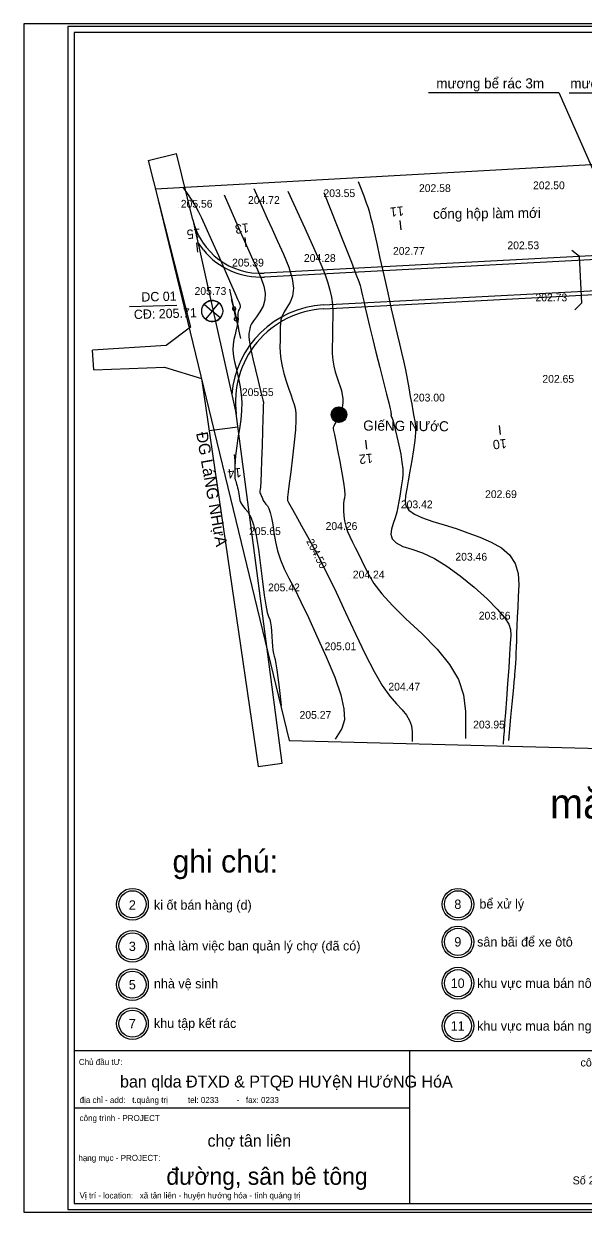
# Model space of a CAD drawing. Extents: x -31423 to 1909503, y -2344077 to 1640342.
# Drawn here: x -31423 to 41049, y -442281 to -289287 of the extents above; entities that cross this region are included whole.
import ezdxf

# ---------------------------------------------------------------- set-up
doc = ezdxf.new("R2010")
doc.units = 0
for name, color, linetype in [('Level 1', 7, 'Continuous'), ('Level 10', 7, 'Continuous'), ('Level 12', 7, 'Continuous'), ('Level 2', 7, 'Continuous'), ('Level 20', 7, 'Continuous'), ('Level 24', 7, 'Continuous'), ('Level 26', 7, 'Continuous'), ('Level 28', 7, 'Continuous'), ('Level 29', 7, 'Continuous'), ('Level 3', 7, 'Continuous'), ('Level 4', 7, 'Continuous'), ('Level 6', 7, 'Continuous'), ('Level 7', 7, 'Continuous')]:
    doc.layers.add(name, color=color, linetype=linetype)

# ---------------------------------------------------------------- blocks, each defined once
blk = doc.blocks.new('SC6460')
at = {"layer": 'Level 1'}
blk.add_line((0, 0), (0, 0), dxfattribs=at)
blk = doc.blocks.new('DINHPH')
at = {"layer": 'Level 29'}
for p, q in [((-122, 140), (14445, 7391)), ((0, 0), (14445, 7391)), ((5473, -1835), (13432, 7508)), ((13482, 7418), (5473, -1835)), ((14445, 7391), (5473, -1835)), ((30812, 7465), (30348, 5405)), ((30475, 5127), (30812, 7465)), ((6578, -1889), (7655, -1994)), ((6757, -1768), (7726, -1901)), ((7726, -1901), (16251, -670))]:
    blk.add_line(p, q, dxfattribs=at)
for centre, radius, start, end in [((33336, 6646), 3236, 117.66353, 202.55508), ((34045, 5393), 4675, 61.07737, 118.22784), ((35212, 7262), 2477, 323.5787, 63.79921), ((17278, 3541), 4878, 123.27546, 150.63772), ((3220, 1809), 11694, 3.46792, 29.1665), ((14780, 6929), 712, 353.3389, 104.49898), ((20776, 5065), 5581, 161.38652, 195.84537), ((20062, 3755), 3503, 134.85775, 197.8573), ((17845, 5927), 401, 67.40382, 129.21497), ((14391, 5478), 3700, 335.78035, 12.79639), ((22099, 3643), 3332, 130.2208, 173.32965), ((15898, 5763), 4615, 326.15303, 2.90144), ((20178, 5948), 332, 8.39353, 133.94282), ((25674, 4843), 2504, 132.05534, 219.26557), ((24136, 6471), 270, 34.66048, 121.01633), ((22859, 5656), 1785, 358.50996, 32.88035), ((28410, 4803), 2722, 125.06526, 214.33059), ((24321, 5340), 3197, 312.22686, 28.8053), ((26899, 6800), 237, 19.8485, 102.81341), ((30211, 4647), 1833, 131.22861, 213.24422), ((24492, 5809), 4516, 332.07091, 2.75646), ((34673, 5364), 4407, 169.10677, 208.91401), ((30946, 23038), 21587, 278.46999, 317.67018), ((16012, 4493), 3314, 154.25386, 239.56437), ((16244, 3837), 887, 199.42858, 314.65677), ((16532, 4517), 1354, 284.36245, 335.70744), ((16562, 6758), 4769, 280.65714, 311.62535), ((20071, 3889), 1289, 173.7531, 264.61445), ((19938, 5983), 3376, 270.20273, 308.08105), ((22947, 3783), 2004, 160.21169, 227.61672), ((22757, 4256), 1708, 100.80478, 173.10681), ((12729, 8010), 10406, 333.24115, 342.18809), ((21775, 5244), 956, 334.17522, 46.19584), ((25287, 4873), 2239, 226.14705, 301.88994), ((20670, 4893), 4037, 326.35159, 10.22134), ((27189, 4206), 1391, 222.39927, 338.38496), ((29633, 4573), 1333, 224.24358, 255.82115), ((28864, 4854), 1634, 285.71771, 9.61771), ((33639, 4957), 3307, 191.59058, 278.46999), ((33075, 6197), 3726, 232.67177, 298.54149), ((27986, 10945), 10562, 310.57451, 330.79302), ((36080, -157908), 158483, 85.08983, 100.33209), ((14559, 2002), 431, 238.41296, 329.55694), ((-23845, 169), 38809, 2.3847, 3.46792), ((17488, 2847), 778, 192.31936, 266.76285), ((22460, 4918), 2754, 251.7252, 304.78254)]:
    blk.add_arc(centre, radius, start, end, dxfattribs=at)
blk = doc.blocks.new('CONGHU')
at = {"layer": 'Level 29'}
for points in [[(-28, 48), (28, -48), (174, 345), (373, 605), (822, 1033), (1592, 1680), (1962, 1943), (2332, 2193), (2962, 2547), (3359, 2755), (3928, 3014)], [(12742, -3164), (13165, -2719), (15103, 554), (16086, 2448), (16325, 3381)], [(15965, 3616), (15872, 3494), (15289, -987)], [(20224, 3280), (19997, 2712), (19743, 1812), (19411, -1072)], [(20154, -1438), (20521, -1141), (21923, 564), (22981, 2385), (23598, 4108), (22806, 2084), (22413, 750), (22217, -738)], [(29039, 3686), (28823, 3061), (25982, -1317), (24259, -4330), (23859, -5152)], [(28194, 3633), (28660, 3963), (28779, 4016), (28860, 4032), (28923, 4023), (28991, 3988), (29036, 3944), (29072, 3868), (29079, 3813), (29072, 3757), (28984, 3527), (28705, 2879)], [(28213, 3648), (28688, 3948)], [(28624, 3908), (28774, 4003), (28856, 4013), (28905, 4008), (28932, 3993), (28984, 3957), (29022, 3920), (29045, 3881), (29060, 3808), (29056, 3767), (29053, 3736), (29037, 3681)], [(-133, 245), (-28, 48), (155, 456), (663, 948), (1599, 1740)], [(17736, 2698), (17520, -771)], [(13181, -2693), (12826, -3146), (12742, -3164), (12526, -3174), (12399, -3072), (12327, -3026), (12277, -2896)], [(15346, -546), (15337, -968), (15402, -1233), (15499, -1342), (15633, -1420), (15798, -1453), (15948, -1418), (16048, -1377), (16223, -1253)], [(17509, -835), (17614, -1093), (17734, -1216), (17938, -1274), (18083, -1293), (18205, -1218), (18620, -858)], [(17985, -1315), (18408, -1010), (18620, -858)], [(19452, -714), (19479, -1243), (19778, -1514), (19926, -1472), (20097, -1422), (20521, -1141)], [(23146, -1177), (23922, -577)], [(24078, -4703), (23932, -5031), (23886, -5165), (23896, -5208), (23924, -5330), (23993, -5433), (24055, -5465), (24079, -5474), (24280, -5532), (24345, -5536), (24419, -5536), (24512, -5527), (24595, -5513), (24689, -5485), (24883, -5420), (25026, -5364), (25100, -5299)], [(25028, -5368), (24547, -5565), (24184, -5538), (23905, -5315), (23935, -4996)], [(23920, -5155), (23943, -5295), (24005, -5374), (24044, -5426), (24198, -5509)], [(24476, -5509), (25028, -5368)], [(24799, -5427), (25013, -5345), (25191, -5197), (25503, -4916), (25792, -4657)]]:
    blk.add_lwpolyline(points, dxfattribs=at)
for centre, radius, start, end in [((67683, -47864), 59862, 113.5869, 125.73451), ((8307, -7779), 11646, 112.16, 136.4447), ((8426, -5296), 9449, 94.89267, 118.52355), ((7870, 447), 3680, 54.63769, 93.88478), ((6771, -922), 5433, 4.59029, 53.53827), ((16105, 3439), 227, 345.38597, 128.29752), ((18014, 2723), 279, 48.70996, 185.24814), ((20456, 3107), 289, 310.43458, 143.30406), ((46795, -19512), 29693, 128.74128, 140.38071), ((28860, 3813), 219, 324.61395, 141.91267), ((11786, 3509), 6510, 311.45107, 344.65039), ((15878, 2626), 2341, 338.97858, 7.53618), ((8165, 7213), 13207, 322.33122, 340.88064), ((62392, -44616), 54190, 123.19872, 133.59189), ((-32216, -3357), 44495, 0.5939, 3.69918), ((12619, -2840), 347, 189.40815, 290.74695), ((15773, -1008), 484, 177.52271, 311.69046), ((17944, -879), 437, 165.68929, 275.41487), ((19827, -1164), 426, 167.50731, 320.02147), ((22793, -720), 577, 181.80763, 307.66882), ((24290, -5119), 432, 184.42537, 295.47631)]:
    blk.add_arc(centre, radius, start, end, dxfattribs=at)
blk = doc.blocks.new('QUOCDU')
at = {"layer": 'Level 29'}
blk.add_open_spline([(0, 0), (2249, 2648), (5021, 5912), (7596, 15529), (3702, 5530), (7777, -265), (13119, 6355), (11181, 14610), (6840, 8566), (6833, 4208), (11815, 1361), (14613, 7070), (15371, 16951), (11934, -2855), (15026, 8669), (19646, 15390), (19368, 6991), (12854, 1231), (20976, 7035), (23060, 17148), (19748, 7551), (20671, 1274), (24839, 6680), (26672, 19866), (22370, -4179), (29568, 20196), (29043, 9632), (26470, 358), (34189, 22944), (26458, -1831), (34784, 8444), (36638, 17905), (29463, 9455), (33342, -3326), (40471, 8990), (46097, 18710)], degree=3, dxfattribs=at)
blk = doc.blocks.new('KTC')
at = {"layer": 'Level 1'}
for p, q in [((419299, 296306), (11065, 296306)), ((11065, 296306), (11065, 677)), ((417756, 294763), (12608, 294763)), ((12608, 294763), (12608, 2220)), ((417756, 2220), (417756, 294763)), ((419299, 677), (419299, 296306)), ((12608, 40383), (417756, 40383)), ((96447, 40383), (96447, 2220)), ((205468, 40383), (205468, 2220)), ((205468, 40383), (205468, 2220)), ((363331, 40383), (363331, 2220)), ((363331, 40377), (417756, 40377)), ((363331, 40377), (417756, 40377)), ((363331, 30842), (205468, 30842)), ((258089, 2220), (258089, 30842)), ((363331, 30842), (417756, 30842)), ((400528, 2220), (400528, 30842)), ((12608, 26072), (96447, 26072)), ((363331, 23687), (417756, 23687)), ((417756, 16531), (258089, 16531)), ((310710, 2220), (310710, 16531)), ((363331, 9375), (417756, 9375)), ((11065, 677), (419299, 677)), ((12608, 2220), (417756, 2220))]:
    blk.add_line(p, q, dxfattribs=at)
at = {"layer": 'Level 2'}
for p, q in [((0, 296983), (0, 0)), ((419975, 296983), (0, 296983)), ((419975, 296983), (419975, 0)), ((0, 0), (419975, 0))]:
    blk.add_line(p, q, dxfattribs=at)
at = {"layer": 'Level 1'}
blk.add_blockref('SC6460', (310710, 30842), dxfattribs=at)
at = {"layer": 'Level 29'}
for name, p in [('DINHPH', (305536, 18818)), ('CONGHU', (321550, 8562))]:
    blk.add_blockref(name, p, dxfattribs=at)
at = {"layer": 'Level 29', "xscale": 0.75, "yscale": 0.75}
blk.add_blockref('QUOCDU', (277693, 2857), dxfattribs=at)
at = {"layer": 'Level 26'}
for s, height, p in [('công ty CP tư vấn & kiểm định xây dựng ', 2000, (139239, 36420)), ('tên bản vẽ - DRAWING NAME', 1500, (207516, 37054)), ('Chủ đầu tƯ:             ', 1500, (13778, 36784)), ('hstkBVTC', 3000, (381178, 34617)), ('ban qlda ĐTXD & PTQĐ HUYệN HƯớNG HóA', 3000, (24083, 31166)), ('địa chỉ - add:   t.quảng trị         tel: 0233        -   fax: 0233                    ', 1500, (13967, 27293)), ('delta - vina', 4290.86, (155076, 23759)), ('giám đốc - director', 1500, (207516, 27697)), ('chủ trì - primary architect', 1500, (260137, 27697)), ('ngày vẽ - DATE', 2000, (364655, 26616)), ('2020', 2000, (404235, 26462)), ('công trình - PROJECT', 1500, (13967, 22777)), ('ngày giao - ISSUE DATE ', 2000, (364592, 19082)), ('chợ tân liên', 3000, (45967, 16387)), ('KTS. trần đình phong', 2000, (260197, 17827)), ('thiết kế/vẽ - DESIGN DEVELOPMENT/cad', 1500, (259350, 13827)), ('quản lý kỹ thuật - checked by :', 1500, (311971, 13827)), ('hạng mục - PROJECT:', 1500, (13653, 12837)), ('địa chỉ - add:', 2000, (160663, 11064)), ('tỷ lệ - SCALE', 2000, (364592, 12150)), ('1/...', 2000, (404235, 12150)), ('Số 250/2 -  hùng vương - đông hà - quảng trị', 2000, (137272, 6951)), ('kts. nguyễn quốc dũng', 2000, (259350, 3675)), ('bản vẽ số - DRAWING No.  ', 2000, (364592, 4643)), ('Vị trí - location:   xã tân liên - huyện hướng hóa - tỉnh quảng trị', 1500, (13967, 3441)), ('tel:  0233.567888  -   fax: 0233.567889', 2000, (146222, 3441)), ('ths. ks. phạm xuân nhật', 2000, (207516, 3675)), ('kts. hồ công huy', 2000, (312034, 3675))]:
    blk.add_text(s, height=height, dxfattribs=at).set_placement(p)
blk = doc.blocks.new('MCD')
at = {"layer": 'Level 7'}
for points in [[(-9, 1.2), (0, 0), (1.2, 9)], [(9, -1.2), (0, 0), (-1.2, -9)]]:
    blk.add_lwpolyline(points, dxfattribs=at)
blk.add_circle((0, 0), 9.06, dxfattribs=at)
for start, end in [(82.3392, 172.3392), (262.3392, 352.3392)]:
    blk.add_arc((0, 0), 9.06, start, end, dxfattribs=at)
blk = doc.blocks.new('DIEN_L')
at = {"layer": 'Level 7'}
for p, q in [((-19.5, 3.5), (-25.4, 4.5)), ((0, 0), (-19.5, 3.5)), ((0, 0), (19.5, -3.5)), ((19.5, -3.5), (25.4, -4.5))]:
    blk.add_line(p, q, dxfattribs=at)
for start, end in [(169.9331, 349.9331), (349.9331, 169.9331)]:
    blk.add_arc((0, 0), 2.28, start, end, dxfattribs=at)

msp = doc.modelspace()

# ---------------------------------------------------------------- linework, layer by layer
at = {"layer": 'Level 1'}
for p, q in [((-8275, -318407), (-9014, -317397)), ((8192, -339542), (9127, -338607)), ((8196, -339715), (9300, -338611)), ((8224, -339864), (9448, -338639)), ((8229, -339329), (8913, -338644)), ((8269, -339995), (9580, -338684)), ((8328, -340113), (9698, -338744)), ((8400, -340218), (9803, -338815)), ((8483, -340312), (9897, -338898)), ((8576, -340395), (9980, -338992)), ((8682, -340466), (10051, -339097)), ((8799, -340526), (10110, -339215)), ((8931, -340571), (10156, -339346)), ((9080, -340599), (10184, -339495)), ((9252, -340603), (10188, -339668)), ((9466, -340566), (10151, -339881))]:
    msp.add_line(p, q, dxfattribs=at)
for points in [[(-15401, -306868), (-11751, -305975)], [(-9654, -314542), (-11751, -305975)], [(-15401, -306868), (-9929, -328334), (-13070, -330706), (-22568, -331321)], [(149649, -313447), (-437, -321390)], [(-9654, -314542), (-4043, -339543)], [(149675, -313946), (-410, -321890)], [(40167, -319241), (39188, -318472)], [(40484, -325233), (40167, -319241)], [(7193, -325490), (56293, -322891)], [(7219, -325989), (56652, -323373)], [(40484, -325233), (39592, -326101)], [(-22406, -333819), (-22568, -331321)], [(-22406, -333819), (-13281, -333502), (-8523, -334939), (-1232, -384890)], [(1891, -384478), (-4183, -338485)], [(-7542, -341661), (-3828, -341171)], [(-1232, -384890), (1891, -384478)]]:
    msp.add_lwpolyline(points, dxfattribs=at)
msp.add_circle((9190, -339605), 1000, dxfattribs=at)
for centre, radius, start, end in [((-912, -312403), 9000, 193.74888, 273.0296), ((-912, -312403), 9500, 219.19726, 273.0296), ((7853, -337972), 12500, 93.0296, 175.62112), ((7853, -337972), 12000, 93.0296, 187.52286)]:
    msp.add_arc(centre, radius, start, end, dxfattribs=at)
at = {"layer": 'Level 12'}
for p, q in [((17036, -314630), (17167, -315822)), ((-9157, -317493), (-9027, -318686)), ((-2935, -316813), (-2804, -318006)), ((30018, -342182), (29887, -340989)), ((12781, -344067), (12650, -342874)), ((-4158, -345919), (-4289, -344726))]:
    msp.add_line(p, q, dxfattribs=at)
at = {"layer": 'Level 2'}
msp.add_lwpolyline([(171781, -385904), (165505, -300552), (-14454, -310580), (2779, -381562), (171781, -385904)], dxfattribs=at)
at = {"layer": 'Level 20'}
for centre, radius in [((-17413, -402636), 2041), ((24522, -402636), 2041), ((-17413, -402636), 1744), ((24522, -402636), 1744), ((-17413, -408052), 2041), ((-17413, -408052), 1744), ((24522, -407478), 2041), ((24522, -407478), 1744), ((-17413, -412984), 2041), ((-17413, -412988), 1744), ((24522, -412795), 2041), ((24522, -412795), 1744), ((-17413, -418003), 2041), ((-17413, -418003), 1744), ((24522, -418301), 2041), ((24522, -418301), 1744)]:
    msp.add_circle(centre, radius, dxfattribs=at)
at = {"layer": 'Level 3'}
for points in [[(-1778, -310494), (-710, -312916), (-71, -314341), (568, -315743), (1275, -317286), (2038, -318968), (2709, -320625), (3142, -322087), (3311, -323325), (3216, -324337), (2883, -325134), (2466, -325792), (2118, -326385), (1865, -326927), (1710, -327420), (1646, -327874), (1631, -328339), (1622, -328863), (1611, -329456), (1597, -330119), (1586, -330850), (1610, -331641), (1700, -332482), (1860, -333373), (2091, -334309), (2385, -335280), (2694, -336210), (2971, -337026), (3208, -337717), (3402, -338286), (3551, -338767), (3639, -339365), (3649, -340281)], [(3649, -340281), (3579, -341550), (3430, -343168), (3211, -345078), (2980, -346953), (2791, -348465), (2656, -349558), (2575, -350227), (2543, -350501), (2540, -350559), (2540, -350578), (2542, -350591), (2547, -350608), (2570, -350656), (2704, -350903), (3040, -351512), (3594, -352512), (4365, -353904), (5341, -355675), (6447, -357735), (7608, -359996), (8811, -362440), (10052, -365059), (11320, -367806), (12559, -370427), (13713, -372663), (14771, -374473), (15731, -375854), (16588, -376834), (17314, -377590), (17881, -378298), (18285, -378989), (18527, -379681), (18617, -380442), (18618, -381663)]]:
    msp.add_lwpolyline(points, dxfattribs=at)
at = {"layer": 'Level 4'}
for points in [[(-10879, -310418), (-10764, -310563), (-10661, -310706), (-10529, -310899), (-10361, -311148), (-10161, -311449), (-9948, -311769), (-9745, -312075), (-9553, -312363), (-9373, -312638), (-9191, -312928), (-8932, -313410), (-8522, -314259), (-7949, -315505), (-7215, -317141), (-6344, -319112), (-5479, -321078), (-4765, -322701), (-4225, -323925), (-3863, -324744), (-3669, -325185), (-3584, -325414), (-3550, -325597), (-3556, -325763), (-3601, -325917), (-3678, -326062), (-3760, -326211), (-3817, -326376), (-3846, -326561), (-3846, -326765), (-3822, -326994), (-3808, -327279), (-3836, -327649), (-3911, -328109), (-4034, -328658), (-4195, -329289), (-4347, -329951), (-4443, -330594), (-4474, -331210), (-4439, -331798), (-4343, -332367), (-4208, -332959), (-4057, -333618), (-3894, -334351), (-3720, -335159), (-3543, -336042), (-3403, -336995), (-3338, -338013), (-3355, -339094), (-3455, -340235), (-3628, -341424), (-3822, -342583), (-3985, -343634), (-4108, -344565), (-4190, -345372), (-4233, -346058), (-4248, -346634), (-4248, -347112), (-4234, -347494), (-4207, -347783), (-4167, -347987), (-4119, -348154), (-4064, -348337), (-4005, -348541), (-3941, -348770)], [(11663, -309599), (12388, -311454), (12708, -312322), (12931, -312986), (13113, -313584), (13270, -314171), (13453, -314933), (13709, -316051), (14047, -317555), (14467, -319443), (14958, -321666), (15464, -323944), (15927, -325993), (16337, -327766), (16692, -329258), (16996, -330491), (17265, -331594), (17517, -332700), (17754, -333830), (17978, -334986), (18188, -336156), (18382, -337272), (18558, -338264), (18716, -339121), (18856, -339845), (18972, -340460), (19041, -341106), (19036, -341922), (18954, -342932), (18795, -344136), (18569, -345507), (18322, -346887), (18102, -348119), (17919, -349175), (17777, -350053), (17698, -350761)], [(-5599, -311296), (-3525, -316016), (-2583, -318144), (-1896, -319680), (-1316, -320968), (-825, -322076), (-472, -323063), (-310, -323980), (-346, -324837), (-579, -325633), (-986, -326365), (-1439, -327004), (-1807, -327524), (-2068, -327920), (-2221, -328193), (-2273, -328353), (-2279, -328467), (-2290, -328600), (-2317, -328763), (-2359, -328962), (-2408, -329214), (-2419, -329620), (-2345, -330281), (-2178, -331212), (-1920, -332410), (-1582, -333833), (-1237, -335234), (-956, -336365), (-751, -337185), (-625, -337690), (-571, -337903), (-557, -337953), (-550, -337973), (-547, -337984), (-544, -337992), (-543, -337996), (-542, -338000), (-542, -338006), (-542, -338015), (-543, -338033), (-546, -338090), (-556, -338368), (-578, -339048), (-612, -340159), (-660, -341695), (-719, -343597), (-782, -345504), (-840, -347060), (-892, -348203), (-938, -348927), (-976, -349263), (-1000, -349393), (-1005, -349498), (-988, -349611), (-951, -349737), (-895, -349875), (-832, -350016), (-773, -350153), (-721, -350283), (-675, -350408), (-632, -350527), (-575, -350653), (-489, -350797), (-369, -350959), (-216, -351143)], [(2585, -310845), (4779, -315580), (5748, -317710), (6424, -319243), (6969, -320524), (7410, -321623), (7761, -322617), (8032, -323573), (8224, -324503), (8339, -325409), (8381, -326293), (8382, -327174), (8373, -328065), (8358, -328971), (8340, -329891), (8324, -330818), (8334, -331722), (8396, -332572), (8514, -333360), (8688, -334087), (8911, -334755), (9142, -335376), (9338, -335962), (9495, -336515), (9608, -337036), (9678, -337528), (9693, -338007), (9641, -338491), (9522, -338982), (9337, -339480), (9095, -339977), (8850, -340430), (8655, -340797), (8520, -341073), (8446, -341259), (8434, -341387)], [(7247, -311005), (9772, -317402), (10786, -319987), (11376, -321517), (11733, -322471), (11905, -322977), (11992, -323309), (12091, -323733), (12217, -324295), (12375, -325004), (12567, -325867), (12811, -326928), (13121, -328227), (13500, -329770), (13948, -331551), (14450, -333523), (14934, -335415), (15324, -336957), (15609, -338102), (15788, -338849), (15867, -339222), (15889, -339381), (15898, -339485), (15900, -339560), (15897, -339614), (15891, -339648), (15891, -339683), (15904, -339737), (15933, -339813), (15978, -339915), (16041, -340057), (16133, -340325), (16266, -340802), (16441, -341502), (16657, -342423), (16906, -343538), (17140, -344687), (17310, -345710)], [(8434, -341387), (8484, -341631), (8596, -342166), (8770, -343021), (9004, -344193), (9287, -345639), (9560, -347104), (9762, -348332), (9884, -349280), (9926, -349945), (9894, -350353), (9834, -350660), (9792, -351024), (9777, -351471), (9789, -352005), (9832, -352620), (9921, -353282), (10072, -353954), (10289, -354631), (10570, -355312), (10912, -356002), (11293, -356724), (11693, -357504), (12108, -358346), (12542, -359252), (13020, -360234), (13690, -361350), (14702, -362661), (16078, -364176), (17813, -365893), (19848, -367797), (21836, -369786), (23429, -371763), (24570, -373715), (25254, -375673), (25508, -377826), (25512, -381282)], [(17310, -345710), (17408, -346579), (17433, -347292), (17391, -347863), (17310, -348376), (17219, -348916), (17124, -349497), (17025, -350121), (16920, -350786), (16793, -351477), (16630, -352180), (16428, -352892), (16193, -353612), (15950, -354331), (15853, -355012), (16053, -355613), (16578, -356128), (17429, -356561), (18590, -356937), (19972, -357406), (21481, -358118), (23101, -359097), (24823, -360342), (26613, -361818), (28267, -363316), (29581, -364626), (30523, -365714), (31090, -366581), (31306, -367268), (31316, -368015), (31264, -369066), (31175, -370459), (31055, -372194), (30908, -374221), (30758, -376244), (30630, -377967), (30528, -379342), (30452, -380373), (30395, -381131), (30328, -382041)], [(-3941, -348770), (-3873, -349021), (-3809, -349284), (-3753, -349551), (-3708, -349818), (-3673, -350087), (-3640, -350359), (-3574, -350646), (-3436, -350961), (-3222, -351307), (-2931, -351689), (-2570, -352132), (-2185, -352784), (-1822, -353793), (-1488, -355184), (-1183, -356950), (-909, -359036), (-660, -361107), (-432, -362831), (-226, -364150), (-41, -365061), (122, -365599), (261, -365974), (373, -366397), (458, -366902), (515, -367495), (549, -368164), (577, -368833), (619, -369427), (678, -369934), (754, -370356), (847, -370712), (953, -371119), (1067, -371694), (1191, -372461), (1326, -373442), (1486, -374749), (1752, -377034)], [(-216, -351143), (-33, -351361), (159, -351685), (340, -352188), (507, -352881), (661, -353764), (809, -354824), (1000, -355976), (1283, -357140), (1665, -358300), (2148, -359459), (2736, -360643), (3442, -362003), (4282, -363690), (5256, -365727), (6359, -368111), (7556, -370784), (8642, -373414), (9412, -375670), (9830, -377497), (9887, -378904), (9558, -379992), (8713, -381365)], [(17698, -350761), (17798, -351361), (18197, -351913), (18913, -352425), (19946, -352902), (21274, -353350), (22764, -353800), (24282, -354284), (25804, -354810), (27323, -355379), (28814, -356002), (30143, -356742), (31173, -357662), (31881, -358772), (32269, -360069), (32359, -361530), (32295, -363022), (32219, -364409), (32156, -365669), (32109, -366798), (32079, -367800), (32054, -368703), (32027, -369532), (31995, -370294), (31959, -370987), (31919, -371613), (31879, -372166), (31843, -372642), (31814, -373041), (31789, -373367), (31768, -373646), (31735, -374030), (31676, -374669), (31589, -375593), (31471, -376832), (31307, -378532), (31016, -381535)]]:
    msp.add_lwpolyline(points, dxfattribs=at)
at = {"layer": 'Level 6'}
for p, q in [((20715, -298156), (37526, -298156)), ((37526, -298156), (48827, -323802)), ((38858, -298175), (57942, -298156)), ((-17788, -325691), (-11686, -325503))]:
    msp.add_line(p, q, dxfattribs=at)

# ---------------------------------------------------------------- block references
at = {"layer": 'Level 1', "xscale": 0.5151612180285156, "yscale": 0.5151612179353834}
msp.add_blockref('KTC', (-31423, -442281), dxfattribs=at)
at = {"layer": 'Level 10', "xscale": 0.1, "yscale": 0.10000000000000002}
for p in [(6943, -311598), (19248, -310948), (33941, -310586), (-11441, -312960), (-2779, -312479), (15898, -319028), (30641, -318313), (-4827, -320535), (4426, -319945), (-9663, -324194), (34256, -325020), (35146, -335500), (-3567, -337213), (18489, -337912), (27762, -350344), (16915, -351657), (7219, -354448), (-2642, -355105), (23936, -358399), (10727, -360684), (-194, -362346), (26952, -365982), (7087, -369930), (15303, -375124), (3862, -378760), (26224, -380006)]:
    msp.add_blockref('SC6460', p, dxfattribs=at)
at = {"layer": 'Level 7'}
for name, p, xscale, yscale, rotation in [('DIEN_L', (-4320, -325983), 100.00000000006854, 100, -67.13717323355073), ('MCD', (-7139, -326272), 150.00000000177027, 150.00000000000003, 147.3785265345516), ('DIEN_L', (-4071, -327304), 100.00000000006854, 100, -67.13717323355073)]:
    msp.add_blockref(name, p, dxfattribs=dict(at, xscale=xscale, yscale=yscale, rotation=rotation))

# ---------------------------------------------------------------- texts
at = {"layer": 'Level 10'}
for s, p in [('202.58', (19498, -310948)), ('202.50', (34191, -310586)), ('205.56', (-11191, -312960)), ('204.72', (-2529, -312479)), ('203.55', (7193, -311598)), ('202.77', (16148, -319028)), ('202.53', (30891, -318313)), ('205.39', (-4577, -320535)), ('204.28', (4676, -319945)), ('205.73', (-9413, -324194)), ('202.73', (34506, -325020)), ('202.65', (35396, -335500)), ('205.55', (-3317, -337213)), ('203.00', (18739, -337912)), ('202.69', (28012, -350344)), ('203.42', (17165, -351657)), ('205.65', (-2392, -355105)), ('204.26', (7469, -354448)), ('203.46', (24186, -358399)), ('204.24', (10977, -360684)), ('205.42', (56, -362346)), ('203.66', (27202, -365982)), ('205.01', (7337, -369930)), ('204.47', (15553, -375124)), ('205.27', (4112, -378760)), ('203.95', (26474, -380006))]:
    msp.add_text(s, height=1000, dxfattribs=at).set_placement(p)
at = {"layer": 'Level 12'}
for s, p in [('11', (17490, -312769)), ('13', (-2481, -314953)), ('15', (-8704, -315633)), ('10', (30732, -342707)), ('12', (13495, -344592)), ('14', (-3444, -346444))]:
    msp.add_text(s, height=1200, rotation=186.23953, dxfattribs=at).set_placement(p)
at = {"layer": 'Level 20'}
for s, p in [('2', (-17882, -403336)), ('ki ốt bán hàng (d) ', (-14648, -403336)), ('8', (24052, -403241)), ('bể xử lý', (27286, -403193)), ('9', (24052, -408083)), ('sân bãi để xe ôtô', (26986, -408083)), ('3', (-17882, -408657)), ('nhà làm việc ban quản lý chợ (đã có) ', (-14648, -408584)), ('5', (-17882, -413593)), ('nhà vệ sinh', (-14648, -413459)), ('10', (23582, -413400)), ('khu vực mua bán nông sản', (26986, -413400)), ('7', (-17882, -418608)), ('khu tập kết rác', (-14648, -418560)), ('khu vực mua bán ngoài trời', (26986, -418906)), ('11', (23582, -418906))]:
    msp.add_text(s, height=1210, dxfattribs=at).set_placement(p)
at = {"layer": 'Level 24'}
for s, height, p in [('mặt bằng tổng thể đường, sân bê tông', 3840, (36368, -391586)), ('ghi chú:', 2904, (-12257, -398550))]:
    msp.add_text(s, height=height, dxfattribs=at).set_placement(p)
at = {"layer": 'Level 28'}
msp.add_text('đường, sân bê tông', height=2210.49, dxfattribs=at).set_placement((-13053, -438748))
at = {"layer": 'Level 3'}
msp.add_text('204.50', height=1000, rotation=297.18803, dxfattribs=at).set_placement((4943, -355900))
at = {"layer": 'Level 6'}
for s, p in [(' mương bể rác 3m', (21241, -297607)), ('mương cổng phụ l=8m', (38991, -297609))]:
    msp.add_text(s, height=1300, dxfattribs=at).set_placement(p)
for s, height, rotation, p in [('cống hộp làm mới', 1300, 0.54784, (21314, -314405)), ('DC 01 ', 1200, 1.58911, (-16258, -325059)), ('CĐ: 205.71', 1200, 1.58911, (-17221, -327305)), ('GIếNG NƯớC', 1300, 359.45216, (12305, -341652)), ('ĐG LáNG NHựA', 1500, 279.94196, (-9223, -341972))]:
    msp.add_text(s, height=height, rotation=rotation, dxfattribs=at).set_placement(p)

doc.saveas('drawing.dxf')
